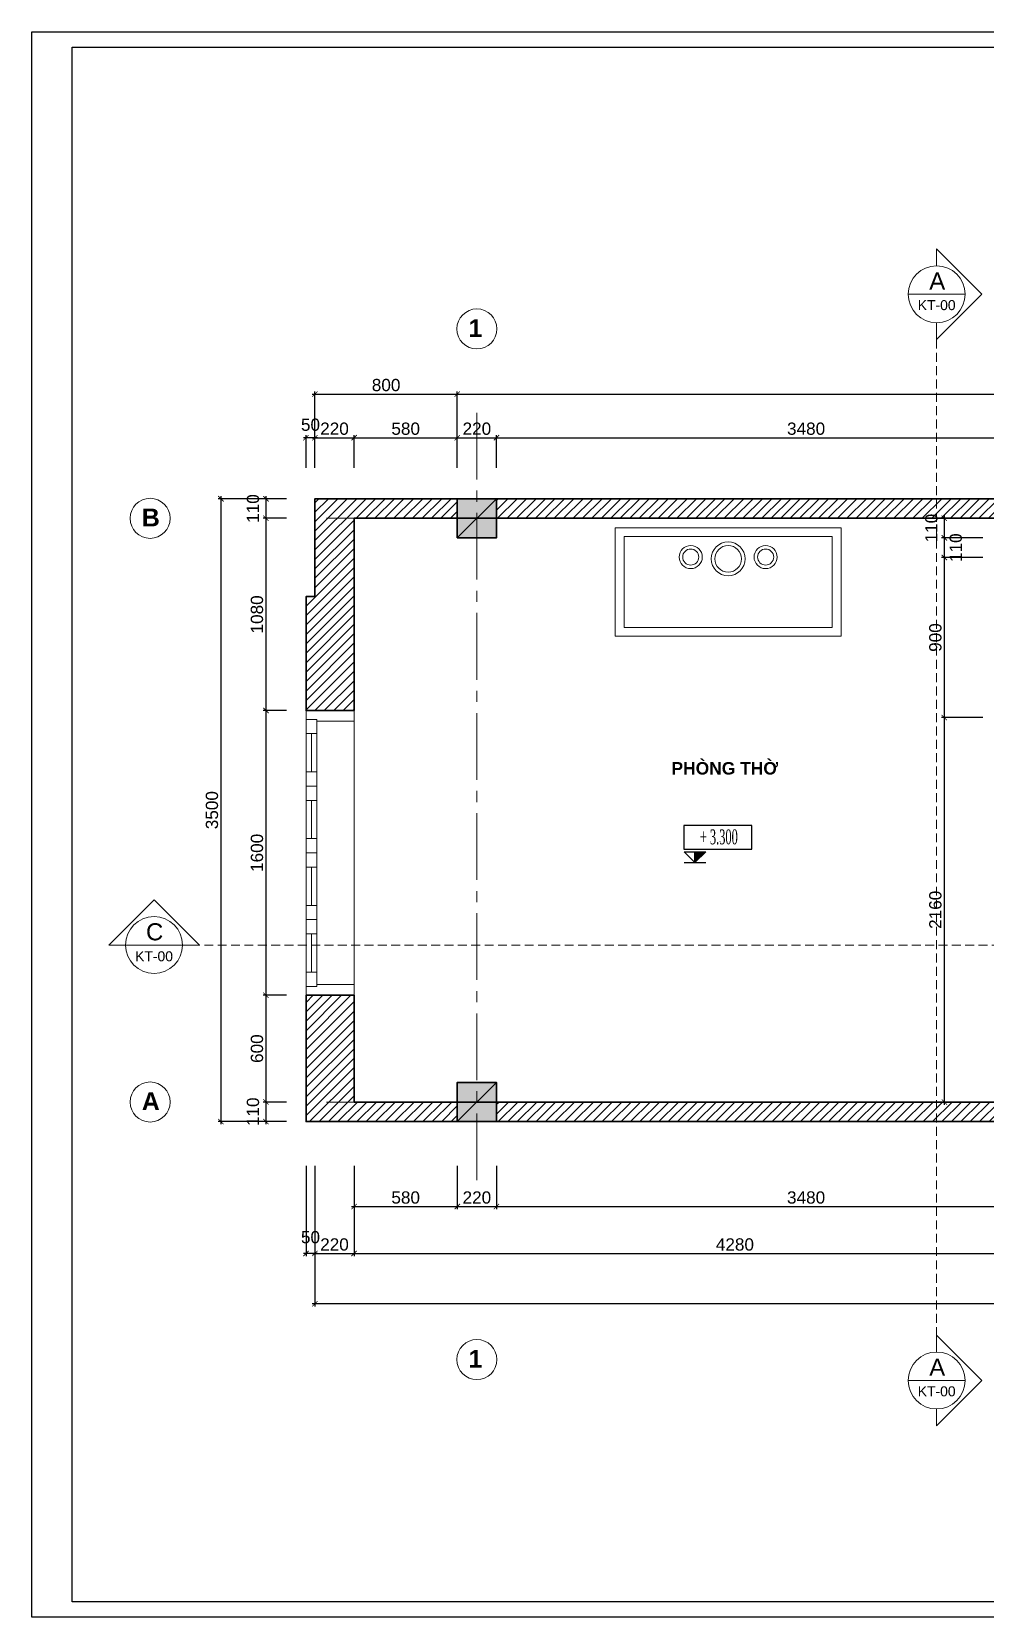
# Model space of a CAD drawing. Header units: millimetres. Extents: x 522695 to 636011, y 461124 to 505319.
# Drawn here: x 535543 to 540901, y 496409 to 505319 of the extents above; entities that cross this region are included whole.
import ezdxf
from ezdxf.enums import TextEntityAlignment as Align

# ---------------------------------------------------------------- set-up
doc = ezdxf.new("R2010")
doc.units = ezdxf.units.MM
doc.header["$LTSCALE"] = 500
doc.header["$MEASUREMENT"] = 0
doc.linetypes.add('CENTER2', pattern=[1.125, 0.75, -0.125, 0.125, -0.125])
doc.linetypes.add('DASHED2', pattern=[0.375, 0.25, -0.125])
doc.layers.get('0').update_dxf_attribs({"linetype": 'CONTINUOUS'})
doc.layers.get('DEFPOINTS').update_dxf_attribs({"color": 250, "linetype": 'CONTINUOUS'})
for name, color, linetype, lineweight in [('DH_CAT', 3, 'CONTINUOUS', 35), ('DH_HATCH', 250, 'CONTINUOUS', 5), ('DH_KHUAT', 149, 'DASHED2', 9), ('DH_KTHUOC', 8, 'CONTINUOUS', 5), ('DH_NOITHAT', 252, 'CONTINUOUS', 9), ('DH_TEXT', 4, 'CONTINUOUS', 13), ('DH_THAY', 4, 'CONTINUOUS', 13), ('DH_TRUC', 251, 'CENTER2', 5), ('TEXT', 3, 'CONTINUOUS', 25)]:
    doc.layers.add(name, color=color, linetype=linetype, lineweight=lineweight)
doc.layers.add('E_Thay', color=33, linetype='CONTINUOUS')
doc.layers.add('IN', color=5, linetype='CONTINUOUS')
doc.styles.add('arial', font='arial.ttf')
doc.styles.add('DH_ARIAL_B', font='arialbd.ttf')
doc.styles.add('DH_KITHUOC', font='arial.ttf')
doc.styles.add('ROMANSssss', font='vntimeh.shx', dxfattribs={"width": 0.55})
doc.dimstyles.new('DH_100s', dxfattribs={"dimtxt": 230, "dimasz": 100, "dimexe": 50, "dimexo": 0, "dimgap": 50, "dimtad": 1, "dimdec": 0, "dimzin": 0, "dimdsep": 46, "dimtxsty": 'DH_KITHUOC', "dimblk1": 'ARCHTICK', "dimblk2": 'ARCHTICK', "dimsah": 1, "dimcen": 90, "dimdle": 50, "dimclrd": 8, "dimclre": 8, "dimclrt": 4, "dimadec": 0, "dimazin": 0, "dimtfac": 100, "dimtdec": 0, "dimtofl": 0, "dimtmove": 2, "dimatfit": 3, "dimldrblk": 'ARCHTICK', "dimfxl": 1, "dimtolj": 2, "dimtzin": 0, "dimarcsym": 0})

# ---------------------------------------------------------------- blocks, each defined once
blk = doc.blocks.new('*U306')
blk.add_line((60, 270.4), (1540, 270.4))
at = {"color": 8}
for p, q in [((130, 60.4), (345, 60.4)), ((130, 30.4), (345, 30.4)), ((130, 0.4), (345, 0.4)), ((505, 60.4), (720, 60.4)), ((505, 30.4), (720, 30.4)), ((505, 0.4), (720, 0.4)), ((880, 60.4), (1095, 60.4)), ((880, 30.4), (1095, 30.4)), ((880, 0.4), (1095, 0.4)), ((1255, 60.4), (1470, 60.4)), ((1255, 30.4), (1470, 30.4)), ((1255, 0.4), (1470, 0.4))]:
    blk.add_line(p, q, dxfattribs=at)
for points in [[(50, 60.4), (60, 60.4), (60, 270.4), (0, 270.4), (0, 0.4), (50, 0.4)], [(1550, 60.4), (1540, 60.4), (1540, 270.4), (1600, 270.4), (1600, 0.4), (1550, 0.4)]]:
    blk.add_lwpolyline(points, close=True)
for points in [[(50, 60.4), (50, 0.4), (130, 0.4), (130, 60.4)], [(425, 60.4), (425, 0.4), (345, 0.4), (345, 60.4)], [(425, 60.4), (425, 0.4), (505, 0.4), (505, 60.4)], [(800, 60.4), (800, 0.4), (720, 0.4), (720, 60.4)], [(800, 60.4), (800, 0.4), (880, 0.4), (880, 60.4)], [(1175, 60.4), (1175, 0.4), (1095, 0.4), (1095, 60.4)], [(1175, 60.4), (1175, 0.4), (1255, 0.4), (1255, 60.4)], [(1550, 60.4), (1550, 0.4), (1470, 0.4), (1470, 60.4)]]:
    blk.add_lwpolyline(points, close=True, dxfattribs=at)
blk = doc.blocks.new('KHUNGTEN_A3')
at = {"color": 3}
blk.add_lwpolyline([(0, 14850), (21000, 14850), (21000, 0), (0, 0)], close=True, dxfattribs=at)
blk.add_lwpolyline([(380, 14704), (20854, 14704), (20854, 146), (380, 146)], close=True)
blk = doc.blocks.new('CosSan')
at = {"lineweight": 25}
blk.add_hatch(color=8, dxfattribs=at).paths.add_polyline_path([(160, 160), (0, 160), (0, 0)])
at = {"color": 8, "lineweight": 25}
for p, q in [((-160, 0), (160, 0)), ((0, 0), (0, 160))]:
    blk.add_line(p, q, dxfattribs=at)
blk.add_lwpolyline([(0, 0), (-160, 160), (160, 160)], close=True, dxfattribs=at)
at = {"color": 8}
blk.add_wipeout([(-161, 550), (-161, 200), (839, 200), (839, 550)], dxfattribs=at).dxf.layer = 'E_Thay'
at = {"color": 8, "lineweight": 25}
blk.add_lwpolyline([(-161, 200), (839, 200), (839, 550), (-161, 550)], close=True, dxfattribs=at)
at = {"layer": 'E_Thay', "color": 8, "lineweight": 25}
blk.add_line((-160, 160), (160, 160), dxfattribs=at)
at = {"style": 'ROMANSssss', "width": 0.55}
blk.add_attdef('%%P0,000', text='', height=220, dxfattribs=at).set_placement((353, 271), align=Align.CENTER)
blk = doc.blocks.new('*U211')
at = {"color": 8}
for points in [[(0, 518), (0, 636), (318, 318), (0, 0), (0, 118)], [(-200, 318), (200, 318)], [(0, -7112), (0, -6993), (318, -7312), (0, -7630), (0, -7512)], [(-200, -7312), (200, -7312)]]:
    blk.add_lwpolyline(points, dxfattribs=at)
for centre in [(0, 318), (0, -7312)]:
    blk.add_circle(centre, 200, dxfattribs=at)
at = {"layer": 'DH_KHUAT', "color": 250, "linetype": 'DASHED2', "ltscale": 0.5}
blk.add_lwpolyline([(0, 0), (0, -7112)], dxfattribs=at)
at = {"style": 'arial'}
for p in [(4, 411), (4, -7219)]:
    blk.add_text('A', height=120, dxfattribs=at).set_placement(p, align=Align.MIDDLE_CENTER)
for p in [(0, 186), (0, -7444)]:
    blk.add_attdef('KYHIEU', text='', height=70, dxfattribs=at).set_placement(p, align=Align.BOTTOM_CENTER)
blk = doc.blocks.new('*U210')
at = {"color": 8}
for points in [[(-118, 0), (0, 0), (-318, 318), (-636, 0), (-518, 0)], [(12617, 0), (12735, 0), (12417, 318), (12098, 0), (12217, 0)], [(-518, 0), (-118, 0)], [(12217, 0), (12617, 0)]]:
    blk.add_lwpolyline(points, dxfattribs=at)
at = {"color": 250, "linetype": 'DASHED2', "ltscale": 0.5}
blk.add_lwpolyline([(12098, 0), (-118, 0)], dxfattribs=at)
at = {"color": 8}
for centre in [(-318, 0), (12417, 0)]:
    blk.add_circle(centre, 200, dxfattribs=at)
at = {"style": 'arial'}
for p in [(-314, 93), (12421, 93)]:
    blk.add_text('C', height=120, dxfattribs=at).set_placement(p, align=Align.MIDDLE_CENTER)
for p in [(-318, -135), (12417, -135)]:
    blk.add_attdef('KH', text='', height=70, dxfattribs=at).set_placement(p, align=Align.BOTTOM_CENTER)
blk = doc.blocks.new('*U213')
blk.add_lwpolyline([(610, -635), (610, 635), (0, 635), (0, -635)], close=True)
at = {"color": 250}
blk.add_lwpolyline([(560, -585), (560, 585), (50, 585), (50, -585)], close=True, dxfattribs=at)
for centre, radius in [((164.7, 210.6), 65), ((164.7, 210.6), 45), ((175, 0), 95), ((175, 0), 75), ((164.7, -210.6), 65), ((164.7, -210.6), 45)]:
    blk.add_circle(centre, radius, dxfattribs=at)
blk = doc.blocks.new('_ARCHTICK')
at = {"color": 0, "linetype": 'ByBlock', "const_width": 0.15}
blk.add_lwpolyline([(-0.5, -0.5), (0.5, 0.5)], dxfattribs=at)
blk = doc.blocks.new('*D257')
at = {"layer": 'DEFPOINTS', "color": 0, "transparency": 16777216}
for p in [(536973.9, 502694.9), (536859.1, 502584.9), (536973.9, 502584.9)]:
    blk.add_point(p, dxfattribs=at)
at = {"layer": 'DH_KTHUOC', "color": 8, "lineweight": -2, "transparency": 16777216}
for p, q in [((536859.1, 502709.9), (536859.1, 502569.9)), ((536973.9, 502694.9), (536844.1, 502694.9)), ((536973.9, 502584.9), (536844.1, 502584.9))]:
    blk.add_line(p, q, dxfattribs=at)
at = {"layer": 'DH_KTHUOC', "color": 8, "lineweight": -2, "transparency": 16777216, "xscale": 30, "yscale": 30, "zscale": 30}
for p, rotation in [((536859.1, 502694.9), 90), ((536859.1, 502584.9), 270)]:
    blk.add_blockref('_ARCHTICK', p, dxfattribs=dict(at, rotation=rotation))
at = {"layer": 'DH_KTHUOC', "color": 4, "transparency": 16777216, "insert": (536786.4, 502639.9), "char_height": 69, "attachment_point": 5, "rotation": 90, "style": 'DH_KITHUOC'}
blk.add_mtext('\\A2;110', dxfattribs=at)
blk = doc.blocks.new('*D258')
at = {"layer": 'DEFPOINTS', "color": 0, "transparency": 16777216}
for p in [(536973.9, 502584.9), (536859.1, 501504.9), (536973.9, 501504.9)]:
    blk.add_point(p, dxfattribs=at)
at = {"layer": 'DH_KTHUOC', "color": 8, "lineweight": -2, "transparency": 16777216}
for p, q in [((536973.9, 502584.9), (536844.1, 502584.9)), ((536859.1, 502599.9), (536859.1, 501489.9)), ((536973.9, 501504.9), (536844.1, 501504.9))]:
    blk.add_line(p, q, dxfattribs=at)
at = {"layer": 'DH_KTHUOC', "color": 8, "lineweight": -2, "transparency": 16777216, "xscale": 30, "yscale": 30, "zscale": 30}
for p, rotation in [((536859.1, 502584.9), 90), ((536859.1, 501504.9), 270)]:
    blk.add_blockref('_ARCHTICK', p, dxfattribs=dict(at, rotation=rotation))
at = {"layer": 'DH_KTHUOC', "color": 4, "transparency": 16777216, "insert": (536808.9, 502044.9), "char_height": 69, "attachment_point": 5, "rotation": 90, "style": 'DH_KITHUOC'}
blk.add_mtext('\\A2;1080', dxfattribs=at)
blk = doc.blocks.new('*D259')
at = {"layer": 'DEFPOINTS', "color": 0, "transparency": 16777216}
for p in [(536973.9, 501504.9), (536859.1, 499904.9), (536973.9, 499904.9)]:
    blk.add_point(p, dxfattribs=at)
at = {"layer": 'DH_KTHUOC', "color": 8, "lineweight": -2, "transparency": 16777216}
for p, q in [((536973.9, 501504.9), (536844.1, 501504.9)), ((536859.1, 501519.9), (536859.1, 499889.9)), ((536973.9, 499904.9), (536844.1, 499904.9))]:
    blk.add_line(p, q, dxfattribs=at)
at = {"layer": 'DH_KTHUOC', "color": 8, "lineweight": -2, "transparency": 16777216, "xscale": 30, "yscale": 30, "zscale": 30}
for p, rotation in [((536859.1, 501504.9), 90), ((536859.1, 499904.9), 270)]:
    blk.add_blockref('_ARCHTICK', p, dxfattribs=dict(at, rotation=rotation))
at = {"layer": 'DH_KTHUOC', "color": 4, "transparency": 16777216, "insert": (536808.9, 500704.9), "char_height": 69, "attachment_point": 5, "rotation": 90, "style": 'DH_KITHUOC'}
blk.add_mtext('\\A2;1600', dxfattribs=at)
blk = doc.blocks.new('*D260')
at = {"layer": 'DEFPOINTS', "color": 0, "transparency": 16777216}
for p in [(536973.9, 499904.9), (536859.1, 499304.9), (536973.9, 499304.9)]:
    blk.add_point(p, dxfattribs=at)
at = {"layer": 'DH_KTHUOC', "color": 8, "lineweight": -2, "transparency": 16777216}
for p, q in [((536973.9, 499904.9), (536844.1, 499904.9)), ((536859.1, 499919.9), (536859.1, 499289.9)), ((536973.9, 499304.9), (536844.1, 499304.9))]:
    blk.add_line(p, q, dxfattribs=at)
at = {"layer": 'DH_KTHUOC', "color": 8, "lineweight": -2, "transparency": 16777216, "xscale": 30, "yscale": 30, "zscale": 30}
for p, rotation in [((536859.1, 499904.9), 90), ((536859.1, 499304.9), 270)]:
    blk.add_blockref('_ARCHTICK', p, dxfattribs=dict(at, rotation=rotation))
at = {"layer": 'DH_KTHUOC', "color": 4, "transparency": 16777216, "insert": (536808.9, 499604.9), "char_height": 69, "attachment_point": 5, "rotation": 90, "style": 'DH_KITHUOC'}
blk.add_mtext('\\A2;600', dxfattribs=at)
blk = doc.blocks.new('*D261')
at = {"layer": 'DEFPOINTS', "color": 0, "transparency": 16777216}
for p in [(536973.9, 499304.9), (536859.1, 499194.9), (536973.9, 499194.9)]:
    blk.add_point(p, dxfattribs=at)
at = {"layer": 'DH_KTHUOC', "color": 8, "lineweight": -2, "transparency": 16777216}
for p, q in [((536859.1, 499319.9), (536859.1, 499179.9)), ((536973.9, 499304.9), (536844.1, 499304.9)), ((536973.9, 499194.9), (536844.1, 499194.9))]:
    blk.add_line(p, q, dxfattribs=at)
at = {"layer": 'DH_KTHUOC', "color": 8, "lineweight": -2, "transparency": 16777216, "xscale": 30, "yscale": 30, "zscale": 30}
for p, rotation in [((536859.1, 499304.9), 90), ((536859.1, 499194.9), 270)]:
    blk.add_blockref('_ARCHTICK', p, dxfattribs=dict(at, rotation=rotation))
at = {"layer": 'DH_KTHUOC', "color": 4, "transparency": 16777216, "insert": (536786.4, 499249.9), "char_height": 69, "attachment_point": 5, "rotation": 90, "style": 'DH_KITHUOC'}
blk.add_mtext('\\A2;110', dxfattribs=at)
blk = doc.blocks.new('*D262')
at = {"layer": 'DEFPOINTS', "color": 0, "transparency": 16777216}
for p in [(536973.9, 502694.9), (536606.1, 499194.9), (536973.9, 499194.9)]:
    blk.add_point(p, dxfattribs=at)
at = {"layer": 'DH_KTHUOC', "color": 8, "lineweight": -2, "transparency": 16777216}
for p, q in [((536606.1, 502709.9), (536606.1, 499179.9)), ((536973.9, 502694.9), (536591.1, 502694.9)), ((536973.9, 499194.9), (536591.1, 499194.9))]:
    blk.add_line(p, q, dxfattribs=at)
at = {"layer": 'DH_KTHUOC', "color": 8, "lineweight": -2, "transparency": 16777216, "xscale": 30, "yscale": 30, "zscale": 30}
for p, rotation in [((536606.1, 502694.9), 90), ((536606.1, 499194.9), 270)]:
    blk.add_blockref('_ARCHTICK', p, dxfattribs=dict(at, rotation=rotation))
at = {"layer": 'DH_KTHUOC', "color": 4, "transparency": 16777216, "insert": (536555.9, 500944.9), "char_height": 69, "attachment_point": 5, "rotation": 90, "style": 'DH_KITHUOC'}
blk.add_mtext('\\A2;3500', dxfattribs=at)
blk = doc.blocks.new('*D272')
at = {"layer": 'DEFPOINTS', "color": 0, "transparency": 16777216}
for p in [(537934.3, 503283.2), (537134.3, 502869.1), (537934.3, 502869.1)]:
    blk.add_point(p, dxfattribs=at)
at = {"layer": 'DH_KTHUOC', "color": 8, "lineweight": -2, "transparency": 16777216}
for p, q in [((537119.3, 503283.2), (537949.3, 503283.2)), ((537134.3, 502869.1), (537134.3, 503298.2)), ((537934.3, 502869.1), (537934.3, 503298.2))]:
    blk.add_line(p, q, dxfattribs=at)
at = {"layer": 'DH_KTHUOC', "color": 8, "lineweight": -2, "transparency": 16777216, "xscale": 30, "yscale": 30, "zscale": 30, "rotation": 180}
blk.add_blockref('_ARCHTICK', (537134.3, 503283.2), dxfattribs=at)
at = {"layer": 'DH_KTHUOC', "color": 8, "lineweight": -2, "transparency": 16777216, "xscale": 30, "yscale": 30, "zscale": 30}
blk.add_blockref('_ARCHTICK', (537934.3, 503283.2), dxfattribs=at)
at = {"layer": 'DH_KTHUOC', "color": 4, "transparency": 16777216, "insert": (537534.3, 503333.5), "char_height": 69, "attachment_point": 5, "style": 'DH_KITHUOC'}
blk.add_mtext('\\A2;800', dxfattribs=at)
blk = doc.blocks.new('*D273')
at = {"layer": 'DEFPOINTS', "color": 0, "transparency": 16777216}
for p in [(538154.3, 503037.9), (537934.3, 502869.1), (538154.3, 502869.1)]:
    blk.add_point(p, dxfattribs=at)
at = {"layer": 'DH_KTHUOC', "color": 8, "lineweight": -2, "transparency": 16777216}
for p, q in [((537919.3, 503037.9), (538169.3, 503037.9)), ((537934.3, 502869.1), (537934.3, 503052.9)), ((538154.3, 502869.1), (538154.3, 503052.9))]:
    blk.add_line(p, q, dxfattribs=at)
at = {"layer": 'DH_KTHUOC', "color": 8, "lineweight": -2, "transparency": 16777216, "xscale": 30, "yscale": 30, "zscale": 30, "rotation": 180}
blk.add_blockref('_ARCHTICK', (537934.3, 503037.9), dxfattribs=at)
at = {"layer": 'DH_KTHUOC', "color": 8, "lineweight": -2, "transparency": 16777216, "xscale": 30, "yscale": 30, "zscale": 30}
blk.add_blockref('_ARCHTICK', (538154.3, 503037.9), dxfattribs=at)
at = {"layer": 'DH_KTHUOC', "color": 4, "transparency": 16777216, "insert": (538044.3, 503088.1), "char_height": 69, "attachment_point": 5, "style": 'DH_KITHUOC'}
blk.add_mtext('\\A2;220', dxfattribs=at)
blk = doc.blocks.new('*D274')
at = {"layer": 'DEFPOINTS', "color": 0, "transparency": 16777216}
for p in [(541634.3, 503037.9), (538154.3, 502869.1), (541634.3, 502869.1)]:
    blk.add_point(p, dxfattribs=at)
at = {"layer": 'DH_KTHUOC', "color": 8, "lineweight": -2, "transparency": 16777216}
for p, q in [((538139.3, 503037.9), (541649.3, 503037.9)), ((538154.3, 502869.1), (538154.3, 503052.9)), ((541634.3, 502869.1), (541634.3, 503052.9))]:
    blk.add_line(p, q, dxfattribs=at)
at = {"layer": 'DH_KTHUOC', "color": 8, "lineweight": -2, "transparency": 16777216, "xscale": 30, "yscale": 30, "zscale": 30, "rotation": 180}
blk.add_blockref('_ARCHTICK', (538154.3, 503037.9), dxfattribs=at)
at = {"layer": 'DH_KTHUOC', "color": 8, "lineweight": -2, "transparency": 16777216, "xscale": 30, "yscale": 30, "zscale": 30}
blk.add_blockref('_ARCHTICK', (541634.3, 503037.9), dxfattribs=at)
at = {"layer": 'DH_KTHUOC', "color": 4, "transparency": 16777216, "insert": (539894.3, 503088.2), "char_height": 69, "attachment_point": 5, "style": 'DH_KITHUOC'}
blk.add_mtext('\\A2;3480', dxfattribs=at)
blk = doc.blocks.new('*D280')
at = {"layer": 'DEFPOINTS', "color": 0, "transparency": 16777216}
for p in [(545134.3, 503283.2), (537934.3, 502869.1), (545134.3, 502869.1)]:
    blk.add_point(p, dxfattribs=at)
at = {"layer": 'DH_KTHUOC', "color": 8, "lineweight": -2, "transparency": 16777216}
for p, q in [((537919.3, 503283.2), (545149.3, 503283.2)), ((537934.3, 502869.1), (537934.3, 503298.2)), ((545134.3, 502869.1), (545134.3, 503298.2))]:
    blk.add_line(p, q, dxfattribs=at)
at = {"layer": 'DH_KTHUOC', "color": 8, "lineweight": -2, "transparency": 16777216, "xscale": 30, "yscale": 30, "zscale": 30, "rotation": 180}
blk.add_blockref('_ARCHTICK', (537934.3, 503283.2), dxfattribs=at)
at = {"layer": 'DH_KTHUOC', "color": 8, "lineweight": -2, "transparency": 16777216, "xscale": 30, "yscale": 30, "zscale": 30}
blk.add_blockref('_ARCHTICK', (545134.3, 503283.2), dxfattribs=at)
at = {"layer": 'DH_KTHUOC', "color": 4, "transparency": 16777216, "insert": (541534.3, 503333.5), "char_height": 69, "attachment_point": 5, "style": 'DH_KITHUOC'}
blk.add_mtext('\\A2;7200', dxfattribs=at)
blk = doc.blocks.new('*D281')
at = {"layer": 'DEFPOINTS', "color": 0, "transparency": 16777216}
for p in [(537354.3, 503037.9), (537134.3, 502869.1), (537354.3, 502869.1)]:
    blk.add_point(p, dxfattribs=at)
at = {"layer": 'DH_KTHUOC', "color": 8, "lineweight": -2, "transparency": 16777216}
for p, q in [((537119.3, 503037.9), (537369.3, 503037.9)), ((537134.3, 502869.1), (537134.3, 503052.9)), ((537354.3, 502869.1), (537354.3, 503052.9))]:
    blk.add_line(p, q, dxfattribs=at)
at = {"layer": 'DH_KTHUOC', "color": 8, "lineweight": -2, "transparency": 16777216, "xscale": 30, "yscale": 30, "zscale": 30, "rotation": 180}
blk.add_blockref('_ARCHTICK', (537134.3, 503037.9), dxfattribs=at)
at = {"layer": 'DH_KTHUOC', "color": 8, "lineweight": -2, "transparency": 16777216, "xscale": 30, "yscale": 30, "zscale": 30}
blk.add_blockref('_ARCHTICK', (537354.3, 503037.9), dxfattribs=at)
at = {"layer": 'DH_KTHUOC', "color": 4, "transparency": 16777216, "insert": (537244.3, 503088.1), "char_height": 69, "attachment_point": 5, "style": 'DH_KITHUOC'}
blk.add_mtext('\\A2;220', dxfattribs=at)
blk = doc.blocks.new('*D282')
at = {"layer": 'DEFPOINTS', "color": 0, "transparency": 16777216}
for p in [(537934.3, 503037.9), (537354.3, 502869.1), (537934.3, 502869.1)]:
    blk.add_point(p, dxfattribs=at)
at = {"layer": 'DH_KTHUOC', "color": 8, "lineweight": -2, "transparency": 16777216}
for p, q in [((537339.3, 503037.9), (537949.3, 503037.9)), ((537354.3, 502869.1), (537354.3, 503052.9)), ((537934.3, 502869.1), (537934.3, 503052.9))]:
    blk.add_line(p, q, dxfattribs=at)
at = {"layer": 'DH_KTHUOC', "color": 8, "lineweight": -2, "transparency": 16777216, "xscale": 30, "yscale": 30, "zscale": 30, "rotation": 180}
blk.add_blockref('_ARCHTICK', (537354.3, 503037.9), dxfattribs=at)
at = {"layer": 'DH_KTHUOC', "color": 8, "lineweight": -2, "transparency": 16777216, "xscale": 30, "yscale": 30, "zscale": 30}
blk.add_blockref('_ARCHTICK', (537934.3, 503037.9), dxfattribs=at)
at = {"layer": 'DH_KTHUOC', "color": 4, "transparency": 16777216, "insert": (537644.3, 503088.1), "char_height": 69, "attachment_point": 5, "style": 'DH_KITHUOC'}
blk.add_mtext('\\A2;580', dxfattribs=at)
blk = doc.blocks.new('*D283')
at = {"layer": 'DEFPOINTS', "color": 0, "transparency": 16777216}
for p in [(537134.3, 498945.5), (537354.3, 498945.5), (537354.3, 498453.8)]:
    blk.add_point(p, dxfattribs=at)
at = {"layer": 'DH_KTHUOC', "color": 8, "lineweight": -2, "transparency": 16777216}
for p, q in [((537134.3, 498945.5), (537134.3, 498438.8)), ((537354.3, 498945.5), (537354.3, 498438.8)), ((537119.3, 498453.8), (537369.3, 498453.8))]:
    blk.add_line(p, q, dxfattribs=at)
at = {"layer": 'DH_KTHUOC', "color": 8, "lineweight": -2, "transparency": 16777216, "xscale": 30, "yscale": 30, "zscale": 30, "rotation": 180}
blk.add_blockref('_ARCHTICK', (537134.3, 498453.8), dxfattribs=at)
at = {"layer": 'DH_KTHUOC', "color": 8, "lineweight": -2, "transparency": 16777216, "xscale": 30, "yscale": 30, "zscale": 30}
blk.add_blockref('_ARCHTICK', (537354.3, 498453.8), dxfattribs=at)
at = {"layer": 'DH_KTHUOC', "color": 4, "transparency": 16777216, "insert": (537244.3, 498504), "char_height": 69, "attachment_point": 5, "style": 'DH_KITHUOC'}
blk.add_mtext('\\A2;220', dxfattribs=at)
blk = doc.blocks.new('*D284')
at = {"layer": 'DEFPOINTS', "color": 0, "transparency": 16777216}
for p in [(537354.3, 498945.5), (537934.3, 498945.5), (537934.3, 498717.7)]:
    blk.add_point(p, dxfattribs=at)
at = {"layer": 'DH_KTHUOC', "color": 8, "lineweight": -2, "transparency": 16777216}
for p, q in [((537354.3, 498945.5), (537354.3, 498702.7)), ((537934.3, 498945.5), (537934.3, 498702.7)), ((537339.3, 498717.7), (537949.3, 498717.7))]:
    blk.add_line(p, q, dxfattribs=at)
at = {"layer": 'DH_KTHUOC', "color": 8, "lineweight": -2, "transparency": 16777216, "xscale": 30, "yscale": 30, "zscale": 30, "rotation": 180}
blk.add_blockref('_ARCHTICK', (537354.3, 498717.7), dxfattribs=at)
at = {"layer": 'DH_KTHUOC', "color": 8, "lineweight": -2, "transparency": 16777216, "xscale": 30, "yscale": 30, "zscale": 30}
blk.add_blockref('_ARCHTICK', (537934.3, 498717.7), dxfattribs=at)
at = {"layer": 'DH_KTHUOC', "color": 4, "transparency": 16777216, "insert": (537644.3, 498767.9), "char_height": 69, "attachment_point": 5, "style": 'DH_KITHUOC'}
blk.add_mtext('\\A2;580', dxfattribs=at)
blk = doc.blocks.new('*D285')
at = {"layer": 'DEFPOINTS', "color": 0, "transparency": 16777216}
for p in [(537934.3, 498945.5), (538154.3, 498945.5), (538154.3, 498717.7)]:
    blk.add_point(p, dxfattribs=at)
at = {"layer": 'DH_KTHUOC', "color": 8, "lineweight": -2, "transparency": 16777216}
for p, q in [((537934.3, 498945.5), (537934.3, 498702.7)), ((538154.3, 498945.5), (538154.3, 498702.7)), ((537919.3, 498717.7), (538169.3, 498717.7))]:
    blk.add_line(p, q, dxfattribs=at)
at = {"layer": 'DH_KTHUOC', "color": 8, "lineweight": -2, "transparency": 16777216, "xscale": 30, "yscale": 30, "zscale": 30, "rotation": 180}
blk.add_blockref('_ARCHTICK', (537934.3, 498717.7), dxfattribs=at)
at = {"layer": 'DH_KTHUOC', "color": 8, "lineweight": -2, "transparency": 16777216, "xscale": 30, "yscale": 30, "zscale": 30}
blk.add_blockref('_ARCHTICK', (538154.3, 498717.7), dxfattribs=at)
at = {"layer": 'DH_KTHUOC', "color": 4, "transparency": 16777216, "insert": (538044.3, 498767.9), "char_height": 69, "attachment_point": 5, "style": 'DH_KITHUOC'}
blk.add_mtext('\\A2;220', dxfattribs=at)
blk = doc.blocks.new('*D286')
at = {"layer": 'DEFPOINTS', "color": 0, "transparency": 16777216}
for p in [(538154.3, 498945.5), (541634.3, 498945.5), (541634.3, 498717.7)]:
    blk.add_point(p, dxfattribs=at)
at = {"layer": 'DH_KTHUOC', "color": 8, "lineweight": -2, "transparency": 16777216}
for p, q in [((538154.3, 498945.5), (538154.3, 498702.7)), ((541634.3, 498945.5), (541634.3, 498702.7)), ((538139.3, 498717.7), (541649.3, 498717.7))]:
    blk.add_line(p, q, dxfattribs=at)
at = {"layer": 'DH_KTHUOC', "color": 8, "lineweight": -2, "transparency": 16777216, "xscale": 30, "yscale": 30, "zscale": 30, "rotation": 180}
blk.add_blockref('_ARCHTICK', (538154.3, 498717.7), dxfattribs=at)
at = {"layer": 'DH_KTHUOC', "color": 8, "lineweight": -2, "transparency": 16777216, "xscale": 30, "yscale": 30, "zscale": 30}
blk.add_blockref('_ARCHTICK', (541634.3, 498717.7), dxfattribs=at)
at = {"layer": 'DH_KTHUOC', "color": 4, "transparency": 16777216, "insert": (539894.3, 498767.9), "char_height": 69, "attachment_point": 5, "style": 'DH_KITHUOC'}
blk.add_mtext('\\A2;3480', dxfattribs=at)
blk = doc.blocks.new('*D293')
at = {"layer": 'DEFPOINTS', "color": 0, "transparency": 16777216}
for p in [(537134.3, 498945.5), (545134.3, 498945.5), (537134.3, 498171)]:
    blk.add_point(p, dxfattribs=at)
at = {"layer": 'DH_KTHUOC', "color": 8, "lineweight": -2, "transparency": 16777216}
for p, q in [((537134.3, 498945.5), (537134.3, 498156)), ((545134.3, 498945.5), (545134.3, 498156)), ((545149.3, 498171), (537119.3, 498171))]:
    blk.add_line(p, q, dxfattribs=at)
at = {"layer": 'DH_KTHUOC', "color": 8, "lineweight": -2, "transparency": 16777216, "xscale": 30, "yscale": 30, "zscale": 30, "rotation": 180}
blk.add_blockref('_ARCHTICK', (537134.3, 498171), dxfattribs=at)
at = {"layer": 'DH_KTHUOC', "color": 8, "lineweight": -2, "transparency": 16777216, "xscale": 30, "yscale": 30, "zscale": 30}
blk.add_blockref('_ARCHTICK', (545134.3, 498171), dxfattribs=at)
at = {"layer": 'DH_KTHUOC', "color": 4, "transparency": 16777216, "insert": (541134.3, 498221.2), "char_height": 69, "attachment_point": 5, "style": 'DH_KITHUOC'}
blk.add_mtext('\\A2;8000', dxfattribs=at)
blk = doc.blocks.new('*D294')
at = {"layer": 'DEFPOINTS', "color": 0, "transparency": 16777216}
for p in [(537354.3, 498945.5), (541634.3, 498945.5), (541634.3, 498453.8)]:
    blk.add_point(p, dxfattribs=at)
at = {"layer": 'DH_KTHUOC', "color": 8, "lineweight": -2, "transparency": 16777216}
for p, q in [((537354.3, 498945.5), (537354.3, 498438.8)), ((541634.3, 498945.5), (541634.3, 498438.8)), ((537339.3, 498453.8), (541649.3, 498453.8))]:
    blk.add_line(p, q, dxfattribs=at)
at = {"layer": 'DH_KTHUOC', "color": 8, "lineweight": -2, "transparency": 16777216, "xscale": 30, "yscale": 30, "zscale": 30, "rotation": 180}
blk.add_blockref('_ARCHTICK', (537354.3, 498453.8), dxfattribs=at)
at = {"layer": 'DH_KTHUOC', "color": 8, "lineweight": -2, "transparency": 16777216, "xscale": 30, "yscale": 30, "zscale": 30}
blk.add_blockref('_ARCHTICK', (541634.3, 498453.8), dxfattribs=at)
at = {"layer": 'DH_KTHUOC', "color": 4, "transparency": 16777216, "insert": (539494.3, 498504), "char_height": 69, "attachment_point": 5, "style": 'DH_KITHUOC'}
blk.add_mtext('\\A2;4280', dxfattribs=at)
blk = doc.blocks.new('*D300')
at = {"layer": 'DEFPOINTS', "color": 0, "transparency": 16777216}
for p in [(540671.1, 501464.9), (540888.1, 501464.9), (540888.1, 499304.9)]:
    blk.add_point(p, dxfattribs=at)
at = {"layer": 'DH_KTHUOC', "color": 8, "lineweight": -2, "transparency": 16777216}
for p, q in [((540888.1, 501464.9), (540656.1, 501464.9)), ((540671.1, 499289.9), (540671.1, 501479.9)), ((540888.1, 499304.9), (540656.1, 499304.9))]:
    blk.add_line(p, q, dxfattribs=at)
at = {"layer": 'DH_KTHUOC', "color": 8, "lineweight": -2, "transparency": 16777216, "xscale": 30, "yscale": 30, "zscale": 30}
for p, rotation in [((540671.1, 501464.9), 90), ((540671.1, 499304.9), 270)]:
    blk.add_blockref('_ARCHTICK', p, dxfattribs=dict(at, rotation=rotation))
at = {"layer": 'DH_KTHUOC', "color": 4, "transparency": 16777216, "insert": (540620.9, 500384.9), "char_height": 69, "attachment_point": 5, "rotation": 90, "style": 'DH_KITHUOC'}
blk.add_mtext('\\A2;2160', dxfattribs=at)
blk = doc.blocks.new('*D301')
at = {"layer": 'DEFPOINTS', "color": 0, "transparency": 16777216}
for p in [(540671.1, 502364.9), (540888.1, 502364.9), (540888.1, 501464.9)]:
    blk.add_point(p, dxfattribs=at)
at = {"layer": 'DH_KTHUOC', "color": 8, "lineweight": -2, "transparency": 16777216}
for p, q in [((540888.1, 502364.9), (540656.1, 502364.9)), ((540671.1, 501449.9), (540671.1, 502379.9)), ((540888.1, 501464.9), (540656.1, 501464.9))]:
    blk.add_line(p, q, dxfattribs=at)
at = {"layer": 'DH_KTHUOC', "color": 8, "lineweight": -2, "transparency": 16777216, "xscale": 30, "yscale": 30, "zscale": 30}
for p, rotation in [((540671.1, 502364.9), 90), ((540671.1, 501464.9), 270)]:
    blk.add_blockref('_ARCHTICK', p, dxfattribs=dict(at, rotation=rotation))
at = {"layer": 'DH_KTHUOC', "color": 4, "transparency": 16777216, "insert": (540620.9, 501914.9), "char_height": 69, "attachment_point": 5, "rotation": 90, "style": 'DH_KITHUOC'}
blk.add_mtext('\\A2;900', dxfattribs=at)
blk = doc.blocks.new('*D302')
at = {"layer": 'DEFPOINTS', "color": 0, "transparency": 16777216}
for p in [(540671.1, 502474.9), (540888.1, 502474.9), (540888.1, 502364.9)]:
    blk.add_point(p, dxfattribs=at)
at = {"layer": 'DH_KTHUOC', "color": 8, "lineweight": -2, "transparency": 16777216}
for p, q in [((540888.1, 502474.9), (540656.1, 502474.9)), ((540671.1, 502349.9), (540671.1, 502489.9)), ((540888.1, 502364.9), (540656.1, 502364.9))]:
    blk.add_line(p, q, dxfattribs=at)
at = {"layer": 'DH_KTHUOC', "color": 8, "lineweight": -2, "transparency": 16777216, "xscale": 30, "yscale": 30, "zscale": 30}
for p, rotation in [((540671.1, 502474.9), 90), ((540671.1, 502364.9), 270)]:
    blk.add_blockref('_ARCHTICK', p, dxfattribs=dict(at, rotation=rotation))
at = {"layer": 'DH_KTHUOC', "color": 4, "transparency": 16777216, "insert": (540735.7, 502419.9), "char_height": 69, "attachment_point": 5, "rotation": 90, "style": 'DH_KITHUOC'}
blk.add_mtext('\\A2;110', dxfattribs=at)
blk = doc.blocks.new('*D303')
at = {"layer": 'DEFPOINTS', "color": 0, "transparency": 16777216}
for p in [(540671.1, 502584.9), (540888.1, 502584.9), (540888.1, 502474.9)]:
    blk.add_point(p, dxfattribs=at)
at = {"layer": 'DH_KTHUOC', "color": 8, "lineweight": -2, "transparency": 16777216}
for p, q in [((540888.1, 502584.9), (540656.1, 502584.9)), ((540671.1, 502459.9), (540671.1, 502599.9)), ((540888.1, 502474.9), (540656.1, 502474.9))]:
    blk.add_line(p, q, dxfattribs=at)
at = {"layer": 'DH_KTHUOC', "color": 8, "lineweight": -2, "transparency": 16777216, "xscale": 30, "yscale": 30, "zscale": 30}
for p, rotation in [((540671.1, 502584.9), 90), ((540671.1, 502474.9), 270)]:
    blk.add_blockref('_ARCHTICK', p, dxfattribs=dict(at, rotation=rotation))
at = {"layer": 'DH_KTHUOC', "color": 4, "transparency": 16777216, "insert": (540598.4, 502529.9), "char_height": 69, "attachment_point": 5, "rotation": 90, "style": 'DH_KITHUOC'}
blk.add_mtext('\\A2;110', dxfattribs=at)
blk = doc.blocks.new('cot220')
at = {"layer": 'DH_HATCH'}
blk.add_hatch(color=256, dxfattribs=at).paths.add_polyline_path([(-110, -110), (110, -110), (110, 110), (-110, 110)])
at = {"layer": 'DH_CAT'}
blk.add_lwpolyline([(-110, -110), (110, -110), (110, 110), (-110, 110)], close=True, dxfattribs=at)
blk.add_lwpolyline([(110, 110), (-110, -110)], dxfattribs=at)
blk = doc.blocks.new('*D309')
at = {"layer": 'DEFPOINTS', "color": 0, "transparency": 16777216}
for p in [(537084.3, 503037.9), (537084.3, 502869.1), (537134.3, 502869.1)]:
    blk.add_point(p, dxfattribs=at)
at = {"layer": 'DH_KTHUOC', "color": 8, "lineweight": -2, "transparency": 16777216}
for p, q in [((537149.3, 503037.9), (537069.3, 503037.9)), ((537084.3, 502869.1), (537084.3, 503052.9)), ((537134.3, 502869.1), (537134.3, 503052.9))]:
    blk.add_line(p, q, dxfattribs=at)
at = {"layer": 'DH_KTHUOC', "color": 8, "lineweight": -2, "transparency": 16777216, "xscale": 30, "yscale": 30, "zscale": 30, "rotation": 180}
blk.add_blockref('_ARCHTICK', (537084.3, 503037.9), dxfattribs=at)
at = {"layer": 'DH_KTHUOC', "color": 8, "lineweight": -2, "transparency": 16777216, "xscale": 30, "yscale": 30, "zscale": 30}
blk.add_blockref('_ARCHTICK', (537134.3, 503037.9), dxfattribs=at)
at = {"layer": 'DH_KTHUOC', "color": 4, "transparency": 16777216, "insert": (537109.3, 503110.6), "char_height": 69, "attachment_point": 5, "style": 'DH_KITHUOC'}
blk.add_mtext('\\A2;50', dxfattribs=at)
blk = doc.blocks.new('*D310')
at = {"layer": 'DEFPOINTS', "color": 0, "transparency": 16777216}
for p in [(537084.3, 498945.5), (537134.3, 498945.5), (537084.3, 498453.8)]:
    blk.add_point(p, dxfattribs=at)
at = {"layer": 'DH_KTHUOC', "color": 8, "lineweight": -2, "transparency": 16777216}
for p, q in [((537084.3, 498945.5), (537084.3, 498438.8)), ((537134.3, 498945.5), (537134.3, 498438.8)), ((537149.3, 498453.8), (537069.3, 498453.8))]:
    blk.add_line(p, q, dxfattribs=at)
at = {"layer": 'DH_KTHUOC', "color": 8, "lineweight": -2, "transparency": 16777216, "xscale": 30, "yscale": 30, "zscale": 30, "rotation": 180}
blk.add_blockref('_ARCHTICK', (537084.3, 498453.8), dxfattribs=at)
at = {"layer": 'DH_KTHUOC', "color": 8, "lineweight": -2, "transparency": 16777216, "xscale": 30, "yscale": 30, "zscale": 30}
blk.add_blockref('_ARCHTICK', (537134.3, 498453.8), dxfattribs=at)
at = {"layer": 'DH_KTHUOC', "color": 4, "transparency": 16777216, "insert": (537109.3, 498545), "char_height": 69, "attachment_point": 5, "style": 'DH_KITHUOC'}
blk.add_mtext('\\A2;50', dxfattribs=at)

msp = doc.modelspace()

# ---------------------------------------------------------------- hatches: boundary and pattern name
at = {"layer": 'DH_HATCH'}
h = msp.add_hatch(dxfattribs=at)
h.set_pattern_fill('ANSI31', color=256, scale=300, style=0)
h.set_pattern_definition([(45, (456063.38, 516901.503), (-26.516504, 26.516504), [])])
h.paths.add_polyline_path([(537134.3, 502144.9), (537084.3, 502144.9), (537084.3, 501504.9), (537134.3, 501504.9)])
h.paths.add_polyline_path([(537134.3, 499904.9), (537084.7, 499904.9), (537084.7, 499194.9), (537134.3, 499194.9)])
h.paths.add_polyline_path([(537354.3, 502584.9), (537934.3, 502584.9), (537934.3, 502694.9), (537134.3, 502694.9), (537134.3, 501504.9), (537354.3, 501504.9)])
h.paths.add_polyline_path([(537354.3, 499904.9), (537134.3, 499904.9), (537134.3, 499194.9), (537934.3, 499194.9), (537934.3, 499304.9), (537354.3, 499304.9)])
h.paths.add_polyline_path([(541634.3, 499304.9), (538154.3, 499304.9), (538154.3, 499194.9), (541634.3, 499194.9)])
h.paths.add_polyline_path([(544914.3, 499304.9), (544324.3, 499304.9), (544324.3, 499774.9), (544214.3, 499774.9), (544214.3, 499304.9), (541854.3, 499304.9), (541854.3, 499194.9), (544914.3, 499194.9)])
h.paths.add_polyline_path([(545134.3, 502474.9), (545024.3, 502474.9), (545024.3, 500884.9), (544924.3, 500884.9), (544924.3, 500774.9), (545024.3, 500774.9), (545024.3, 499414.9), (545134.3, 499414.9)])
h.paths.add_polyline_path([(544914.3, 502694.9), (541854.3, 502694.9), (541854.3, 502584.9), (544914.3, 502584.9)])
h.paths.add_polyline_path([(541634.3, 502694.9), (538154.3, 502694.9), (538154.3, 502584.9), (541634.3, 502584.9)])
h.paths.add_polyline_path([(541854.3, 502474.9), (541744.3, 502474.9), (541744.3, 502364.9), (541854.3, 502364.9)])
h.paths.add_polyline_path([(541854.3, 499414.9), (541854.3, 501464.9), (541744.3, 501464.9), (541744.3, 499414.9)])
h.paths.add_polyline_path([(544214.3, 500884.9), (544214.3, 500574.9), (544324.3, 500574.9), (544324.3, 500774.9), (544424.3, 500774.9), (544424.3, 500884.9)])

# ---------------------------------------------------------------- linework, layer by layer
at = {"layer": 'DH_CAT'}
for points in [[(537134.3, 502144.9), (537084.3, 502144.9), (537084.3, 501504.9), (537134.3, 501504.9)], [(537354.3, 501504.9), (537134.3, 501504.9)], [(537354.3, 499904.9), (537134.3, 499904.9)], [(544214.3, 499304.9), (537354.3, 499304.9), (537354.3, 499904.9)]]:
    msp.add_lwpolyline(points, dxfattribs=at)
at = {"layer": 'DH_THAY'}
for centre in [(538044.3, 503649.1), (536208.3, 502584.9), (536208.3, 499304.9), (538044.3, 497857.4)]:
    msp.add_circle(centre, 112.5, dxfattribs=at)
at = {"layer": 'DH_TRUC'}
for p, q in [((538044.3, 503178.1), (538044.3, 498858.1)), ((545290.9, 502584.9), (537198.6, 502584.9)), ((537198.6, 499304.9), (545290.9, 499304.9))]:
    msp.add_line(p, q, dxfattribs=at)

# ---------------------------------------------------------------- block references
at = {"xscale": 0.6000000000058208, "yscale": 0.6000000000058208, "zscale": 0.6000000000058208}
msp.add_blockref('KHUNGTEN_A3', (535542.9, 496409.3), dxfattribs=at)
at = {"layer": 'DH_CAT'}
for p in [(538044.3, 502584.9), (538044.3, 499304.9)]:
    msp.add_blockref('cot220', p, dxfattribs=at)
at = {"layer": 'DH_NOITHAT', "xscale": -1, "rotation": 90}
msp.add_blockref('*U213', (539456.5, 502532), dxfattribs=at)
at = {"layer": 'DH_NOITHAT', "rotation": 270}
msp.add_blockref('*U306', (537084.3, 501504.9), dxfattribs=at)
at = {"layer": 'DH_THAY'}
ref = msp.add_blockref('*U211', (540628, 503589.7), dxfattribs=dict(at, xscale=0.8000000000000114, yscale=0.8000000000000114, zscale=0.8000000000000114))
ref.add_attrib('KYHIEU', 'KT-00', dxfattribs={"layer": '0', "height": 56, "style": 'arial'}).set_placement((540628, 497634.4), align=Align.BOTTOM_CENTER)
ref.add_attrib('KYHIEU', 'KT-00', dxfattribs={"layer": '0', "height": 56, "style": 'arial'}).set_placement((540628, 503738.2), align=Align.BOTTOM_CENTER)
ref = msp.add_blockref('*U210', (536484.8, 500187.1), dxfattribs=dict(at, xscale=0.8, yscale=0.8, zscale=0.8))
ref.add_attrib('KH', 'KT-00', dxfattribs={"layer": '0', "height": 56, "style": 'arial'}).set_placement((546418.2, 500079), align=Align.BOTTOM_CENTER)
ref.add_attrib('KH', 'KT-00', dxfattribs={"layer": '0', "height": 56, "style": 'arial'}).set_placement((536230.2, 500079), align=Align.BOTTOM_CENTER)

# ---------------------------------------------------------------- texts
at = {"layer": 'DH_TEXT', "style": 'DH_ARIAL_B'}
for s, p in [('1', (537997.8, 503603.5)), ('B', (536161.7, 502539.4)), ('A', (536161.7, 499259.4)), ('1', (537997.8, 497811.9))]:
    msp.add_text(s, height=100, dxfattribs=at).set_placement(p)
at = {"layer": 'DH_TEXT', "insert": (539437.6, 501179.6), "char_height": 70, "width": 1098.492, "attachment_point": 5, "style": 'DH_ARIAL_B'}
msp.add_mtext('PHÒNG THỜ', dxfattribs=at)

# ---------------------------------------------------------------- dimensions: what is measured, and where the dimension line sits
at = {"layer": 'DH_KTHUOC'}
for base, p1, p2, picture, middle in [((537934.3, 503283.2), (537134.3, 502869.1), (537934.3, 502869.1), '*D272', (537534.3, 503333.5)), ((545134.3, 503283.2), (537934.3, 502869.1), (545134.3, 502869.1), '*D280', (541534.3, 503333.5)), ((537084.3, 503037.9), (537134.3, 502869.1), (537084.3, 502869.1), '*D309', (537109.3, 503110.6)), ((537354.3, 503037.9), (537134.3, 502869.1), (537354.3, 502869.1), '*D281', (537244.3, 503088.1)), ((537934.3, 503037.9), (537354.3, 502869.1), (537934.3, 502869.1), '*D282', (537644.3, 503088.1)), ((538154.3, 503037.9), (537934.3, 502869.1), (538154.3, 502869.1), '*D273', (538044.3, 503088.1)), ((541634.3, 503037.9), (538154.3, 502869.1), (541634.3, 502869.1), '*D274', (539894.3, 503088.2)), ((537354.3, 498453.8), (537134.3, 498945.5), (537354.3, 498945.5), '*D283', (537244.3, 498504)), ((537134.3, 498171), (545134.3, 498945.5), (537134.3, 498945.5), '*D293', (541134.3, 498221.2)), ((537934.3, 498717.7), (537354.3, 498945.5), (537934.3, 498945.5), '*D284', (537644.3, 498767.9)), ((541634.3, 498453.8), (537354.3, 498945.5), (541634.3, 498945.5), '*D294', (539494.3, 498504)), ((538154.3, 498717.7), (537934.3, 498945.5), (538154.3, 498945.5), '*D285', (538044.3, 498767.9)), ((541634.3, 498717.7), (538154.3, 498945.5), (541634.3, 498945.5), '*D286', (539894.3, 498767.9))]:
    dim = msp.add_linear_dim(base=base, p1=p1, p2=p2, dimstyle='DH_100s', override={"dimscale": 0.3, "dimarcsym": 2}, dxfattribs=at)
    dim.commit()
    dim.dimension.update_dxf_attribs({"geometry": picture, "text_midpoint": middle})
for base, p1, p2, picture, middle in [((536606.1, 499194.9), (536973.9, 502694.9), (536973.9, 499194.9), '*D262', (536555.9, 500944.9)), ((536859.1, 502584.9), (536973.9, 502694.9), (536973.9, 502584.9), '*D257', (536786.4, 502639.9)), ((536859.1, 501504.9), (536973.9, 502584.9), (536973.9, 501504.9), '*D258', (536808.9, 502044.9)), ((540671.1, 502584.9), (540888.1, 502474.9), (540888.1, 502584.9), '*D303', (540598.4, 502529.9)), ((540671.1, 502364.9), (540888.1, 501464.9), (540888.1, 502364.9), '*D301', (540620.9, 501914.9)), ((536859.1, 499904.9), (536973.9, 501504.9), (536973.9, 499904.9), '*D259', (536808.9, 500704.9)), ((540671.1, 501464.9), (540888.1, 499304.9), (540888.1, 501464.9), '*D300', (540620.9, 500384.9)), ((536859.1, 499304.9), (536973.9, 499904.9), (536973.9, 499304.9), '*D260', (536808.9, 499604.9)), ((536859.1, 499194.9), (536973.9, 499304.9), (536973.9, 499194.9), '*D261', (536786.4, 499249.9))]:
    dim = msp.add_linear_dim(base=base, p1=p1, p2=p2, angle=90, dimstyle='DH_100s', override={"dimscale": 0.3, "dimarcsym": 2}, dxfattribs=at)
    dim.commit()
    dim.dimension.update_dxf_attribs({"geometry": picture, "text_midpoint": middle})
dim = msp.add_linear_dim(base=(540671.1, 502474.9), p1=(540888.1, 502364.9), p2=(540888.1, 502474.9), angle=90, dimstyle='DH_100s', override={"dimscale": 0.3, "dimarcsym": 2}, dxfattribs=at)
dim.commit()
dim.dimension.update_dxf_attribs({"geometry": '*D302', "text_midpoint": (540735.7, 502419.9), "dimtype": 128})
dim = msp.add_linear_dim(base=(537084.3, 498453.8), p1=(537134.3, 498945.5), p2=(537084.3, 498945.5), dimstyle='DH_100s', override={"dimscale": 0.3, "dimarcsym": 2}, dxfattribs=at)
dim.commit()
dim.dimension.update_dxf_attribs({"geometry": '*D310', "text_midpoint": (537109.3, 498545), "dimtype": 128})

# ---------------------------------------------------------------- next in the draw order: block references
ref = msp.add_blockref('CosSan', (539269.3, 500649.9), dxfattribs=dict(xscale=0.3809999999939464, yscale=0.3809999999939464, zscale=0.3809999999939464))
ref.add_attrib('%%P0,000', '+ 3.300', dxfattribs={"layer": 'TEXT', "height": 83.82, "style": 'ROMANSssss', "width": 0.55}).set_placement((539403.9, 500753), align=Align.CENTER)

# ---------------------------------------------------------------- next in the draw order: linework, layer by layer
at = {"layer": 'DH_CAT'}
for points in [[(537134.3, 502144.9), (537134.3, 502694.9), (545134.3, 502694.9), (545134.3, 499194.9), (537084.7, 499194.9), (537084.7, 499904.9), (537134.7, 499904.9)], [(537354.3, 501504.9), (537354.3, 502584.9), (545024.3, 502584.9), (545024.3, 500884.9)]]:
    msp.add_lwpolyline(points, dxfattribs=at)
at = {"layer": 'IN'}
msp.add_lwpolyline([(535542.9, 505319.3), (548142.9, 505319.3), (548142.9, 496409.3), (535542.9, 496409.3)], close=True, dxfattribs=at)

doc.saveas('drawing.dxf')
